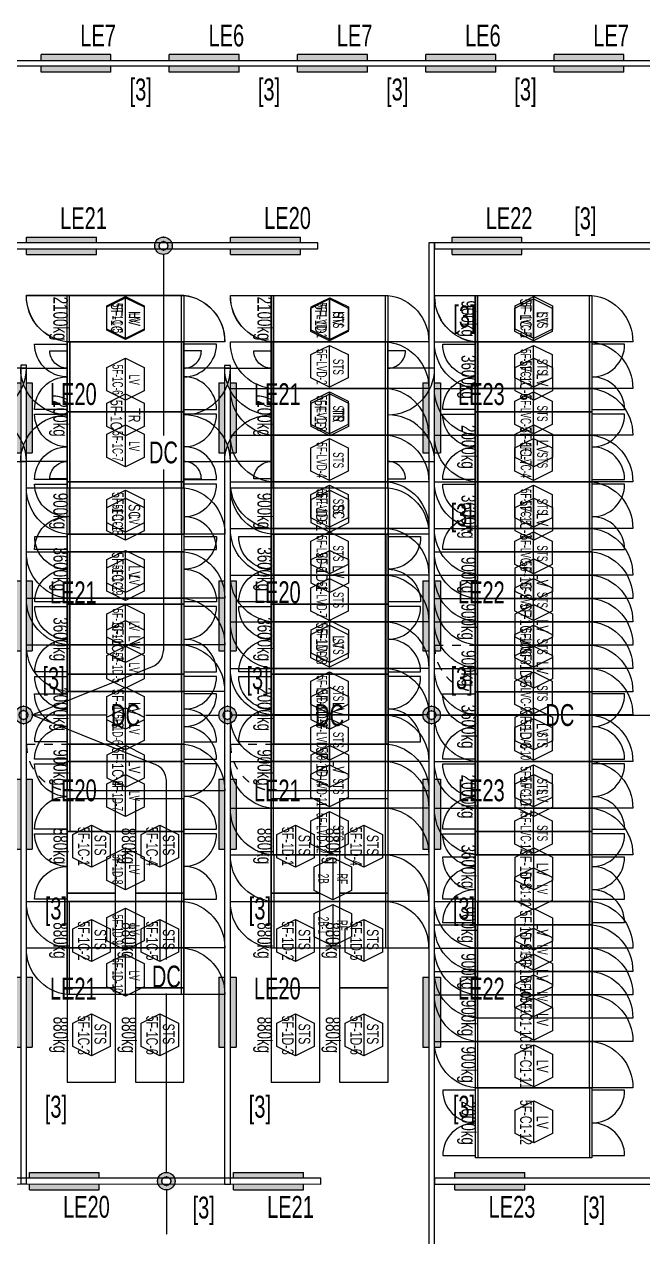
# Model space of a CAD drawing. Header units: millimetres. Extents: x 86947 to 500447, y -530175 to 1059536.
# Drawn here: x 150316 to 160926, y 483050 to 503855 of the extents above; entities that cross this region are included whole.
import ezdxf
from ezdxf.enums import TextEntityAlignment as Align

# ---------------------------------------------------------------- set-up
doc = ezdxf.new("R2010")
doc.units = ezdxf.units.MM
doc.header["$LTSCALE"] = 150
doc.linetypes.add('D1', pattern=[3, 1, -1, 1])
for name, color, linetype in [('------03 Lighting Fixture', 3, 'Continuous'), ('------04 Lighting Switch', 2, 'Continuous'), ('-----25 Emergency Lighting Embeded Wire in Ceiling or Wall', 1, 'Continuous'), ('-----28 Race Way', 1, 'Continuous'), ('-----33 Equipment', 5, 'Continuous'), ('-----36 Dimension', 1, 'Continuous')]:
    doc.layers.add(name, color=color, linetype=linetype)
doc.styles.add('ELEC', font='Dotum.ttf')

# ---------------------------------------------------------------- blocks, each defined once
blk = doc.blocks.new('D01')
at = {"linetype": 'Continuous'}
blk.add_circle((0, 0), 150, dxfattribs=at)
for p in [(-150, 0), (0, 150), (150, 0), (0, -150)]:
    blk.add_point(p)
blk = doc.blocks.new('E01')
h = blk.add_hatch(color=256)
edge = h.paths.add_edge_path(flags=17)
edge.add_arc((0, 0), 75, 0, 360)
edge = h.paths.add_edge_path()
edge.add_arc((0, 0), 150, 0, 360)
blk.add_blockref('D01', (0, 0))
at = {"xscale": 0.5, "yscale": 0.5, "zscale": 0.5}
blk.add_blockref('D01', (0, 0), dxfattribs=at)
blk = doc.blocks.new('E17')
h = blk.add_hatch(color=256)
h.paths.add_polyline_path([(600, 100), (-600, 100), (-600, 0), (600, 0)])
h.paths.add_polyline_path([(600, -100), (-600, -100), (-600, -200), (600, -200)])
for p, q in [((-600, 100), (600, 100)), ((-600, 100), (-600, 0)), ((600, 100), (600, 0)), ((600, 100), (600, 0)), ((-600, -100), (-600, -200)), ((-600, -200), (600, -200)), ((600, -100), (600, -200))]:
    blk.add_line(p, q)
blk = doc.blocks.new('1234')
at = {"layer": '-----33 Equipment'}
for p, q in [((403394, 676605), (403394, 677405)), ((405312, 676605), (405312, 677405)), ((406893, 676603), (406893, 677403)), ((408813, 676603), (408813, 677403)), ((410393, 676603), (410393, 677403)), ((412313, 676603), (412313, 677403)), ((403396, 676605), (403396, 675405)), ((405314, 676605), (405314, 675405)), ((406893, 675803), (406893, 676603)), ((408813, 675803), (408813, 676603)), ((410393, 675803), (410393, 676603)), ((412313, 675803), (412313, 676603)), ((406893, 675003), (406893, 675803)), ((408813, 675003), (408813, 675803)), ((410393, 675003), (410393, 675803)), ((412313, 675003), (412313, 675803)), ((403396, 675405), (403396, 674205)), ((405314, 675405), (405314, 674205)), ((406893, 674203), (406893, 675003)), ((408813, 674203), (408813, 675003)), ((410393, 674203), (410393, 675003)), ((412313, 674203), (412313, 675003)), ((403396, 674205), (403396, 673005)), ((405314, 674205), (405314, 673005)), ((406893, 673403), (406893, 674203)), ((408813, 673403), (408813, 674203)), ((410393, 673403), (410393, 674203)), ((412313, 673403), (412313, 674203)), ((406893, 672603), (406893, 673403)), ((408813, 672603), (408813, 673403)), ((410393, 672603), (410393, 673403)), ((412313, 672603), (412313, 673403)), ((403393, 672205), (403393, 673005)), ((405313, 672205), (405313, 673005)), ((406893, 671803), (406893, 672603)), ((408813, 671803), (408813, 672603)), ((410393, 671803), (410393, 672603)), ((412313, 671803), (412313, 672603)), ((403393, 671405), (403393, 672205)), ((405313, 671405), (405313, 672205)), ((406893, 671003), (406893, 671803)), ((408813, 671003), (408813, 671803)), ((410393, 671003), (410393, 671803)), ((412313, 671003), (412313, 671803)), ((403394, 670605), (403394, 671405)), ((405312, 670605), (405312, 671405)), ((406892, 670203), (406892, 671003)), ((408812, 670203), (408812, 671003)), ((410392, 670203), (410392, 671003)), ((412312, 670203), (412312, 671003)), ((403396, 670605), (403396, 669405)), ((405314, 670605), (405314, 669405)), ((406892, 669403), (406892, 670203)), ((408812, 669403), (408812, 670203)), ((410392, 669403), (410392, 670203)), ((412312, 669403), (412312, 670203)), ((403396, 669405), (403396, 668205)), ((405314, 669405), (405314, 668205)), ((406892, 668603), (406892, 669403)), ((408812, 668603), (408812, 669403)), ((410392, 668603), (410392, 669403)), ((412312, 668603), (412312, 669403)), ((406892, 667803), (406892, 668603)), ((408812, 667803), (408812, 668603)), ((410392, 667803), (410392, 668603)), ((412312, 667803), (412312, 668603)), ((405314, 668205), (405314, 667005)), ((406895, 667803), (406895, 667003)), ((408813, 667803), (408813, 667003)), ((410395, 667803), (410395, 666603)), ((412313, 667803), (412313, 666603)), ((403393, 666205), (403393, 667005)), ((405313, 666205), (405313, 667005)), ((406895, 667003), (406895, 666203)), ((408813, 667003), (408813, 666203)), ((410392, 665803), (410392, 666603)), ((412312, 665803), (412312, 666603)), ((403393, 665405), (403393, 666205)), ((405313, 665405), (405313, 666205)), ((410392, 665003), (410392, 665803)), ((412312, 665003), (412312, 665803))]:
    blk.add_line(p, q, dxfattribs=at)
at = {"layer": '-----33 Equipment', "elevation": 0}
for points in [[(403354, 676605, -0.385743), (402654, 677405), (403354, 677405)], [(405354, 677405, -0.385743), (406054, 676605), (405354, 676605)], [(406853, 676603, -0.385743), (406153, 677403), (406853, 677403)], [(408855, 677403, -0.385743), (409555, 676603), (408855, 676603)], [(410353, 676603, -0.385743), (409653, 677403), (410353, 677403)], [(412355, 677403, -0.385743), (413055, 676603), (412355, 676603)], [(403354, 675445), (402794, 675445, -0.414214), (403354, 676005, -0.414214), (402794, 676565), (403354, 676565)], [(405354, 675445), (405914, 675445, 0.414214), (405354, 676005, 0.414214), (405914, 676565), (405914, 676565), (405354, 676565)], [(406853, 675803, -0.385743), (406153, 676603), (406853, 676603)], [(408855, 676603, -0.385743), (409555, 675803), (408855, 675803)], [(410353, 675803, -0.385743), (409653, 676603), (410353, 676603)], [(412355, 676603, -0.385743), (413055, 675803), (412355, 675803)], [(401854, 674255), (402154, 674255, 0.414214), (401854, 674555), (402654, 674555, 0.414214), (401854, 675355, 0.414214), (402654, 676155), (401854, 676155, 0.414214), (402154, 676455), (401854, 676455)], [(406853, 675003, -0.385743), (406153, 675803), (406853, 675803)], [(410353, 675003, -0.385743), (409653, 675803), (410353, 675803)], [(412355, 675803, -0.385743), (413055, 675003), (412355, 675003)], [(403354, 674245), (402794, 674245, -0.414214), (403354, 674805, -0.414214), (402794, 675365), (403354, 675365)], [(405354, 674245), (405914, 674245, 0.414214), (405354, 674805, 0.414214), (405914, 675365), (405914, 675365), (405354, 675365)], [(406853, 674203, -0.385743), (406153, 675003), (406853, 675003)], [(408855, 675003, -0.385743), (409555, 674203), (408855, 674203)], [(410353, 674203, -0.385743), (409653, 675003), (410353, 675003)], [(412355, 675003, -0.385743), (413055, 674203), (412355, 674203)], [(403354, 673045), (402794, 673045, -0.414214), (403354, 673605, -0.414214), (402794, 674165), (403354, 674165)], [(403354, 673045), (402794, 673045, -0.414214), (403354, 673605, -0.414214), (402794, 674165), (403354, 674165)], [(405354, 673045), (405914, 673045, 0.414214), (405354, 673605, 0.414214), (405914, 674165), (405914, 674165), (405354, 674165)], [(406853, 673403, -0.385743), (406153, 674203), (406853, 674203)], [(408855, 674203, -0.385743), (409555, 673403), (408855, 673403)], [(410353, 673403, -0.385743), (409653, 674203), (410353, 674203)], [(412355, 674203, -0.385743), (413055, 673403), (412355, 673403)], [(406853, 672603, -0.385743), (406153, 673403), (406853, 673403)], [(408855, 673403, -0.385743), (409555, 672603), (408855, 672603)], [(410353, 672603, -0.385743), (409653, 673403), (410353, 673403)], [(412355, 673403, -0.385743), (413055, 672603), (412355, 672603)], [(403353, 672205, -0.385743), (402653, 673005), (403353, 673005)], [(405355, 673005, -0.385743), (406055, 672205), (405355, 672205)], [(406853, 671803, -0.385743), (406153, 672603), (406853, 672603)], [(408855, 672603, -0.385743), (409555, 671803), (408855, 671803)], [(410353, 671803, -0.385743), (409653, 672603), (410353, 672603)], [(412355, 672603, -0.385743), (413055, 671803), (412355, 671803)], [(403353, 671405, -0.385743), (402653, 672205), (403353, 672205)], [(405355, 672205, -0.385743), (406055, 671405), (405355, 671405)], [(406853, 671003, -0.385743), (406153, 671803), (406853, 671803)], [(408855, 671803, -0.385743), (409555, 671003), (408855, 671003)], [(410353, 671003, -0.385743), (409653, 671803), (410353, 671803)], [(412355, 671803, -0.385743), (413055, 671003), (412355, 671003)], [(403354, 670605, -0.385743), (402654, 671405), (403354, 671405)], [(405354, 671405, -0.385743), (406054, 670605), (405354, 670605)], [(406852, 670203, -0.385743), (406152, 671003), (406852, 671003)], [(408854, 671003, -0.385743), (409554, 670203), (408854, 670203)], [(410352, 670203, -0.385743), (409652, 671003), (410352, 671003)], [(412354, 671003, -0.385743), (413054, 670203), (412354, 670203)], [(403354, 669445), (402794, 669445, -0.414214), (403354, 670005, -0.414214), (402794, 670565), (403354, 670565)], [(405354, 669445), (405914, 669445, 0.414214), (405354, 670005, 0.414214), (405914, 670565), (405914, 670565), (405354, 670565)], [(406852, 669403, -0.385743), (406152, 670203), (406852, 670203)], [(408854, 670203, -0.385743), (409554, 669403), (408854, 669403)], [(410352, 669403, -0.385743), (409652, 670203), (410352, 670203)], [(412354, 670203, -0.385743), (413054, 669403), (412354, 669403)], [(403354, 668245), (402794, 668245, -0.414214), (403354, 668805, -0.414214), (402794, 669365), (403354, 669365)], [(405354, 668245), (405914, 668245, 0.414214), (405354, 668805, 0.414214), (405914, 669365), (405914, 669365), (405354, 669365)], [(406852, 668603, -0.385743), (406152, 669403), (406852, 669403)], [(408854, 669403, -0.385743), (409554, 668603), (408854, 668603)], [(410352, 668603, -0.385743), (409652, 669403), (410352, 669403)], [(412354, 669403, -0.385743), (413054, 668603), (412354, 668603)], [(406852, 667803, -0.385743), (406152, 668603), (406852, 668603)], [(408854, 668603, -0.385743), (409554, 667803), (408854, 667803)], [(410352, 667803, -0.385743), (409652, 668603), (410352, 668603)], [(412354, 668603, -0.385743), (413054, 667803), (412313, 667803)], [(403354, 667045), (402794, 667045, -0.414214), (403354, 667605, -0.414214), (402794, 668165), (403354, 668165)], [(403354, 667045), (402794, 667045, -0.414214), (403354, 667605, -0.414214), (402794, 668165), (403354, 668165)], [(403354, 667045), (402794, 667045, -0.414214), (403354, 667605, -0.414214), (402794, 668165), (403354, 668165)], [(403354, 667045), (402794, 667045, -0.414214), (403354, 667605, -0.414214), (402794, 668165), (403354, 668165)], [(405354, 667045), (405914, 667045, 0.414214), (405354, 667605, 0.414214), (405914, 668165), (405914, 668165), (405354, 668165)], [(406853, 667003, -0.385743), (406153, 667803), (406853, 667803)], [(408853, 667803, -0.385743), (409553, 667003), (408853, 667003)], [(410353, 667763), (409793, 667763, 0.414214), (410353, 667203, 0.414214), (409793, 666643), (410353, 666643)], [(412353, 666643), (412913, 666643, 0.414214), (412353, 667203, 0.414214), (412913, 667763), (412913, 667763), (412353, 667763)], [(403353, 666205, -0.385743), (402653, 667005), (403353, 667005)], [(405355, 667005, -0.385743), (406055, 666205), (405355, 666205)], [(406853, 666203, -0.385743), (406153, 667003), (406853, 667003)], [(408853, 667003, -0.385743), (409553, 666203), (408853, 666203)], [(410352, 665803, -0.385743), (409652, 666603), (410352, 666603)], [(412354, 666603, -0.385743), (413054, 665803), (412354, 665803)], [(403353, 665405, -0.385743), (402653, 666205), (403353, 666205)], [(405355, 666205, -0.385743), (406055, 665405), (405355, 665405)], [(410352, 665003, -0.385743), (409652, 665803), (410352, 665803)], [(412354, 665803, -0.385743), (413054, 665003), (412354, 665003)]]:
    blk.add_lwpolyline(points, format="xyb", dxfattribs=at)
for points in [[(403354, 676605), (403354, 677405), (405354, 677405), (405354, 676605)], [(406853, 676603), (406853, 677403), (408855, 677403), (408855, 676603)], [(410353, 676603), (410353, 677403), (412355, 677403), (412355, 676603)], [(405354, 676605), (405354, 675405), (403354, 675405), (403354, 676605)], [(406853, 675803), (406853, 676603), (408855, 676603), (408855, 675803)], [(410353, 675803), (410353, 676603), (412355, 676603), (412355, 675803)], [(406853, 675003), (406853, 675803), (408855, 675803), (408855, 675003)], [(410353, 675003), (410353, 675803), (412355, 675803), (412355, 675003)], [(405354, 675405), (405354, 674205), (403354, 674205), (403354, 675405)], [(406853, 674203), (406853, 675003), (408855, 675003), (408855, 674203)], [(410353, 674203), (410353, 675003), (412355, 675003), (412355, 674203)], [(405354, 674205), (405354, 673005), (403354, 673005), (403354, 674205)], [(406853, 673403), (406853, 674203), (408855, 674203), (408855, 673403)], [(410353, 673403), (410353, 674203), (412355, 674203), (412355, 673403)], [(406853, 672603), (406853, 673403), (408855, 673403), (408855, 672603)], [(410353, 672603), (410353, 673403), (412355, 673403), (412355, 672603)], [(403353, 672205), (403353, 673005), (405355, 673005), (405355, 672205)], [(406853, 671803), (406853, 672603), (408855, 672603), (408855, 671803)], [(410353, 671803), (410353, 672603), (412355, 672603), (412355, 671803)], [(403353, 671405), (403353, 672205), (405355, 672205), (405355, 671405)], [(406853, 671003), (406853, 671803), (408855, 671803), (408855, 671003)], [(410353, 671003), (410353, 671803), (412355, 671803), (412355, 671003)], [(403354, 670605), (403354, 671405), (405354, 671405), (405354, 670605)], [(406852, 670203), (406852, 671003), (408854, 671003), (408854, 670203)], [(410352, 670203), (410352, 671003), (412354, 671003), (412354, 670203)], [(405354, 670605), (405354, 669405), (403354, 669405), (403354, 670605)], [(406852, 669403), (406852, 670203), (408854, 670203), (408854, 669403)], [(410352, 669403), (410352, 670203), (412354, 670203), (412354, 669403)], [(405354, 669405), (405354, 668205), (403354, 668205), (403354, 669405)], [(406852, 668603), (406852, 669403), (408854, 669403), (408854, 668603)], [(410352, 668603), (410352, 669403), (412354, 669403), (412354, 668603)], [(406852, 667803), (406852, 668603), (408854, 668603), (408854, 667803)], [(410352, 667803), (410352, 668603), (412354, 668603), (412354, 667803)], [(405354, 668205), (405354, 667005), (403354, 667005), (403354, 668205)], [(408853, 667803), (408853, 667003), (406853, 667003), (406853, 667803)], [(412353, 667803), (412353, 666603), (410353, 666603), (410353, 667803)], [(403353, 666205), (403353, 667005), (405355, 667005), (405355, 666205)], [(408853, 667003), (408853, 666203), (406853, 666203), (406853, 667003)], [(410352, 665803), (410352, 666603), (412354, 666603), (412354, 665803)], [(403353, 665405), (403353, 666205), (405355, 666205), (405355, 665405)], [(410352, 665003), (410352, 665803), (412354, 665803), (412354, 665003)]]:
    blk.add_lwpolyline(points, close=True, dxfattribs=at)
for points in [[(404354, 676663), (404354, 677383), (404674, 677224), (404674, 676823), (404354, 676663), (404034, 676823), (404034, 677224), (404354, 677383)], [(407854, 676625), (407854, 677345), (408174, 677186), (408174, 676785), (407854, 676625), (407534, 676785), (407534, 677186), (407854, 677345)], [(411353, 676625), (411353, 677345), (411673, 677186), (411673, 676785), (411353, 676625), (411033, 676785), (411033, 677186), (411353, 677345)], [(407854, 675825), (407854, 676545), (408174, 676386), (408174, 675985), (407854, 675825), (407534, 675985), (407534, 676386), (407854, 676545)], [(411353, 675825), (411353, 676545), (411673, 676386), (411673, 675985), (411353, 675825), (411033, 675985), (411033, 676386), (411353, 676545)], [(404354, 675604), (404354, 676324), (404674, 676164), (404674, 675764), (404354, 675604), (404034, 675764), (404034, 676164), (404354, 676324)], [(407854, 675025), (407854, 675745), (408174, 675586), (408174, 675185), (407854, 675025), (407534, 675185), (407534, 675586), (407854, 675745)], [(411353, 675025), (411353, 675745), (411673, 675586), (411673, 675185), (411353, 675025), (411033, 675185), (411033, 675586), (411353, 675745)], [(404354, 674463), (404354, 675183), (404674, 675024), (404674, 674623), (404354, 674463), (404034, 674623), (404034, 675024), (404354, 675183)], [(407854, 674225), (407854, 674945), (408174, 674786), (408174, 674385), (407854, 674225), (407534, 674385), (407534, 674786), (407854, 674945)], [(409555, 675003), (408855, 675003)], [(411353, 674225), (411353, 674945), (411673, 674786), (411673, 674385), (411353, 674225), (411033, 674385), (411033, 674786), (411353, 674945)], [(407854, 673425), (407854, 674145), (408174, 673986), (408174, 673585), (407854, 673425), (407534, 673585), (407534, 673986), (407854, 674145)], [(411353, 673425), (411353, 674145), (411673, 673986), (411673, 673585), (411353, 673425), (411033, 673585), (411033, 673986), (411353, 674145)], [(404354, 673204), (404354, 673924), (404674, 673764), (404674, 673364), (404354, 673204), (404034, 673364), (404034, 673764), (404354, 673924)], [(407854, 672625), (407854, 673345), (408174, 673186), (408174, 672785), (407854, 672625), (407534, 672785), (407534, 673186), (407854, 673345)], [(411353, 672625), (411353, 673345), (411673, 673186), (411673, 672785), (411353, 672625), (411033, 672785), (411033, 673186), (411353, 673345)], [(404354, 672166), (404354, 672886), (404674, 672727), (404674, 672326), (404354, 672166), (404034, 672326), (404034, 672727), (404354, 672886)], [(407854, 671825), (407854, 672545), (408174, 672386), (408174, 671985), (407854, 671825), (407534, 671985), (407534, 672386), (407854, 672545)], [(411353, 671825), (411353, 672545), (411673, 672386), (411673, 671985), (411353, 671825), (411033, 671985), (411033, 672386), (411353, 672545)], [(404354, 671380), (404354, 672100), (404674, 671941), (404674, 671540), (404354, 671380), (404034, 671540), (404034, 671941), (404354, 672100)], [(407854, 671025), (407854, 671745), (408174, 671586), (408174, 671185), (407854, 671025), (407534, 671185), (407534, 671586), (407854, 671745)], [(411353, 671025), (411353, 671745), (411673, 671586), (411673, 671185), (411353, 671025), (411033, 671185), (411033, 671586), (411353, 671745)], [(404354, 670663), (404354, 671383), (404674, 671224), (404674, 670823), (404354, 670663), (404034, 670823), (404034, 671224), (404354, 671383)], [(407854, 670225), (407854, 670945), (408174, 670786), (408174, 670385), (407854, 670225), (407534, 670385), (407534, 670786), (407854, 670945)], [(411353, 670225), (411353, 670945), (411673, 670786), (411673, 670385), (411353, 670225), (411033, 670385), (411033, 670786), (411353, 670945)], [(404354, 669604), (404354, 670324), (404674, 670164), (404674, 669764), (404354, 669604), (404034, 669764), (404034, 670164), (404354, 670324)], [(407854, 669425), (407854, 670145), (408174, 669986), (408174, 669585), (407854, 669425), (407534, 669585), (407534, 669986), (407854, 670145)], [(411353, 669425), (411353, 670145), (411673, 669986), (411673, 669585), (411353, 669425), (411033, 669585), (411033, 669986), (411353, 670145)], [(407854, 668625), (407854, 669345), (408174, 669186), (408174, 668785), (407854, 668625), (407534, 668785), (407534, 669186), (407854, 669345)], [(411353, 668625), (411353, 669345), (411673, 669186), (411673, 668785), (411353, 668625), (411033, 668785), (411033, 669186), (411353, 669345)], [(404354, 668463), (404354, 669183), (404674, 669024), (404674, 668623), (404354, 668463), (404034, 668623), (404034, 669024), (404354, 669183)], [(407854, 667825), (407854, 668545), (408174, 668386), (408174, 667985), (407854, 667825), (407534, 667985), (407534, 668386), (407854, 668545)], [(411353, 667825), (411353, 668545), (411673, 668386), (411673, 667985), (411353, 667825), (411033, 667985), (411033, 668386), (411353, 668545)], [(404354, 667204), (404354, 667924), (404674, 667764), (404674, 667364), (404354, 667204), (404034, 667364), (404034, 667764), (404354, 667924)], [(407912, 667754), (407912, 667034), (407592, 667194), (407592, 667595), (407912, 667754), (408232, 667595), (408232, 667194), (407912, 667034)], [(411354, 666862), (411354, 667582), (411674, 667422), (411674, 667021), (411354, 666862), (411034, 667021), (411034, 667422), (411354, 667582)], [(404354, 666166), (404354, 666886), (404674, 666727), (404674, 666326), (404354, 666166), (404034, 666326), (404034, 666727), (404354, 666886)], [(407912, 666954), (407912, 666234), (407592, 666394), (407592, 666795), (407912, 666954), (408232, 666795), (408232, 666394), (407912, 666234)], [(411353, 665825), (411353, 666545), (411673, 666386), (411673, 665985), (411353, 665825), (411033, 665985), (411033, 666386), (411353, 666545)], [(404354, 665380), (404354, 666100), (404674, 665941), (404674, 665540), (404354, 665380), (404034, 665540), (404034, 665941), (404354, 666100)], [(411353, 665025), (411353, 665745), (411673, 665586), (411673, 665185), (411353, 665025), (411033, 665185), (411033, 665586), (411353, 665745)]]:
    blk.add_lwpolyline(points, dxfattribs=at)
at = {"layer": '-----33 Equipment'}
blk.add_arc((408763, 675017), 791, 358.9984, 83.3735, dxfattribs=at)
at = {"layer": '-----33 Equipment', "style": 'ELEC', "width": 0.6}
for s, p in [('5F-1C-5', (404220, 677014, 0)), ('5F-LVD-1', (407720, 676976, 0)), ('5F-LVC-1', (411220, 676976, 0)), ('LV', (404505, 677014, 0)), ('STS', (408005, 676976, 0)), ('STS', (411505, 676976, 0)), ('5F-LVD-2', (407720, 676176, 0)), ('5F-LVC-2', (411220, 676176, 0)), ('5F-1C-6', (404220, 675955, 0)), ('STS', (408005, 676176, 0)), ('STS', (411505, 676176, 0)), ('LV', (404505, 675955, 0)), ('5F-LVD-3', (407720, 675376, 0)), ('5F-LVC-3', (411220, 675376, 0)), ('STS', (408005, 675376, 0)), ('STS', (411505, 675376, 0)), ('5F-1C-7', (404220, 674814, 0)), ('LV', (404505, 674814, 0)), ('5F-LVD-4', (407720, 674576, 0)), ('STS', (408005, 674576, 0)), ('5F-LVC-4', (411223, 674576, 0)), ('STS', (411505, 674576, 0)), ('5F-LVD-5', (407720, 673776, 0)), ('5F-LVC-5', (411223, 673776, 0)), ('STS', (408005, 673776, 0)), ('STS', (411505, 673776, 0)), ('5F-1C-8', (404220, 673555, 0)), ('LV', (404505, 673555, 0)), ('5F-LVD-6', (407720, 672976, 0)), ('5F-LVC-6', (411220, 672976, 0)), ('STS', (408005, 672976, 0)), ('STS', (411505, 672976, 0)), ('5F-1C-9', (404220, 672517, 0)), ('LV', (404505, 672517, 0)), ('5F-LVD-7', (407720, 672176, 0)), ('5F-LVC-7', (411223, 672176, 0)), ('STS', (408005, 672176, 0)), ('STS', (411505, 672176, 0)), ('5F-1C-10', (404220, 671731, 0)), ('LV', (404505, 671731, 0)), ('5F-LVD-8', (407720, 671376, 0)), ('5F-LVC-8', (411220, 671376, 0)), ('STS', (408005, 671376, 0)), ('STS', (411505, 671376, 0)), ('5F-1D-5', (404220, 671014, 0)), ('LV', (404505, 671014, 0)), ('5F-LVD-9', (407720, 670576, 0)), ('5F-LVC-9', (411220, 670576, 0)), ('STS', (408005, 670576, 0)), ('STS', (411505, 670576, 0)), ('5F-1D-6', (404220, 669955, 0)), ('5F-LVD-10', (407720, 669776, 0)), ('5F-LVC-10', (411220, 669776, 0)), ('LV', (404505, 669955, 0)), ('STS', (408005, 669776, 0)), ('STS', (411505, 669776, 0)), ('5F-LVD-11', (407720, 668976, 0)), ('5F-LVC-11', (411220, 668976, 0)), ('STS', (408005, 668976, 0)), ('STS', (411505, 668976, 0)), ('5F-1D-7', (404220, 668814, 0)), ('LV', (404505, 668814, 0)), ('5F-LVD-12', (407720, 668176, 0)), ('5F-LVC-12', (411220, 668176, 0)), ('STS', (408005, 668176, 0)), ('STS', (411505, 668176, 0)), ('5F-1D-8', (404220, 667555, 0)), ('LV', (404505, 667555, 0)), ('2B', (407752, 667394, 0)), ('RF', (408072, 667394, 0)), ('5F-C1-12', (411221, 667212, 0)), ('LV', (411506, 667212, 0)), ('5F-1D-9', (404220, 666517, 0)), ('LV', (404505, 666517, 0)), ('2B-1', (407752, 666594, 0)), ('RF', (408072, 666594, 0)), ('5F-C1-10', (411220, 666176, 0)), ('LV', (411505, 666176, 0)), ('5F-1D-10', (404220, 665731, 0)), ('LV', (404505, 665731, 0)), ('5F-C1-11', (411220, 665376, 0)), ('LV', (411505, 665376, 0))]:
    blk.add_text(s, height=180, rotation=270, dxfattribs=at).set_placement(p, align=Align.MIDDLE_CENTER)
blk = doc.blocks.new('STS-R')
blk.add_lwpolyline([(886994, -128588), (888614, -128588), (888614, -129418), (886994, -129418), (886994, -128588)])
blk = doc.blocks.new('전기실 장비배치')
at = {"layer": '-----33 Equipment'}
for p, q in [((151095, 498403, 0), (151095, 499203, 0)), ((153013, 498403, 0), (153013, 499203, 0)), ((154595, 498403, 0), (154595, 499203, 0)), ((156513, 498403, 0), (156513, 499203, 0)), ((158095, 498403, 0), (158095, 499203, 0)), ((160013, 498403, 0), (160013, 499203, 0)), ((151099, 495903, 0), (151099, 498403, 0)), ((153013, 495903, 0), (153013, 498403, 0)), ((154599, 495903, 0), (154599, 498403, 0)), ((156513, 495903, 0), (156513, 498403, 0)), ((158097, 498403, 0), (158097, 497203, 0)), ((160015, 498403, 0), (160015, 497203, 0)), ((158097, 497203, 0), (158097, 496003, 0)), ((160015, 497203, 0), (160015, 496003, 0)), ((158097, 496003, 0), (158097, 494803, 0)), ((160015, 496003, 0), (160015, 494803, 0)), ((151095, 495103, 0), (151095, 495903, 0)), ((153015, 495103, 0), (153015, 495903, 0)), ((154595, 495103, 0), (154595, 495903, 0)), ((156515, 495103, 0), (156515, 495903, 0)), ((151098, 495103, 0), (151098, 493903, 0)), ((153016, 495103, 0), (153016, 493903, 0)), ((154598, 495103, 0), (154598, 493903, 0)), ((156516, 495103, 0), (156516, 493903, 0)), ((158094, 494003, 0), (158094, 494803, 0)), ((160014, 494003, 0), (160014, 494803, 0)), ((151098, 493903, 0), (151098, 492703, 0)), ((153016, 493903, 0), (153016, 492703, 0)), ((154598, 493903, 0), (154598, 492703, 0)), ((156516, 493903, 0), (156516, 492703, 0)), ((158094, 493203, 0), (158094, 494003, 0)), ((160014, 493203, 0), (160014, 494003, 0)), ((158095, 492403, 0), (158095, 493203, 0)), ((160013, 492403, 0), (160013, 493203, 0)), ((151098, 492703, 0), (151098, 491503, 0)), ((153016, 492703, 0), (153016, 491503, 0)), ((154598, 492703, 0), (154598, 491503, 0)), ((156516, 492703, 0), (156516, 491503, 0)), ((158097, 492403, 0), (158097, 491203, 0)), ((160015, 492403, 0), (160015, 491203, 0)), ((151096, 490703, 0), (151096, 491503, 0)), ((153014, 490703, 0), (153014, 491503, 0)), ((154596, 490703, 0), (154596, 491503, 0)), ((156514, 490703, 0), (156514, 491503, 0)), ((158097, 491203, 0), (158097, 490003, 0)), ((160015, 491203, 0), (160015, 490003, 0)), ((158097, 490003, 0), (158097, 488803, 0)), ((160015, 490003, 0), (160015, 488803, 0)), ((158094, 488003, 0), (158094, 488803, 0)), ((160014, 488003, 0), (160014, 488803, 0)), ((158094, 487203, 0), (158094, 488003, 0)), ((160014, 487203, 0), (160014, 488003, 0)), ((158094, 486403, 0), (158094, 487203, 0)), ((160014, 486403, 0), (160014, 487203, 0)), ((158094, 485603, 0), (158094, 486403, 0)), ((160014, 485603, 0), (160014, 486403, 0)), ((158097, 485603, 0), (158097, 484403, 0)), ((160015, 485603, 0), (160015, 484403, 0))]:
    blk.add_line(p, q, dxfattribs=at)
at = {"layer": '-----33 Equipment', "elevation": 0}
for points in [[(151055, 498403, -0.385743), (150355, 499203), (151055, 499203)], [(153055, 499203, -0.385743), (153755, 498403), (153055, 498403)], [(154555, 498403, -0.385743), (153855, 499203), (154555, 499203)], [(156555, 499203, -0.385743), (157255, 498403), (156555, 498403)], [(160055, 499203, -0.385743), (160755, 498403), (160055, 498403)], [(158055, 497243), (157495, 497243, -0.414214), (158055, 497803, -0.414214), (157495, 498363), (158055, 498363)], [(160055, 497243), (160615, 497243, 0.414214), (160055, 497803, 0.414214), (160615, 498363), (160615, 498363), (160055, 498363)], [(151055, 496053), (150755, 496053, -0.414214), (151055, 496353), (150255, 496353, -0.414214), (151055, 497153, -0.414214), (150255, 497953), (151055, 497953, -0.414214), (150755, 498253), (151055, 498253)], [(153055, 496053), (153355, 496053, 0.414214), (153055, 496353), (153855, 496353, 0.414214), (153055, 497153, 0.414214), (153855, 497953), (153055, 497953, 0.414214), (153355, 498253), (153055, 498253)], [(154555, 496053), (154255, 496053, -0.414214), (154555, 496353), (153755, 496353, -0.414214), (154555, 497153, -0.414214), (153755, 497953), (154555, 497953, -0.414214), (154255, 498253), (154555, 498253)], [(156555, 496053), (156855, 496053, 0.414214), (156555, 496353), (157355, 496353, 0.414214), (156555, 497153, 0.414214), (157355, 497953), (156555, 497953, 0.414214), (156855, 498253), (156555, 498253)], [(158055, 496043), (157495, 496043, -0.414214), (158055, 496603, -0.414214), (157495, 497163), (158055, 497163)], [(160055, 496043), (160615, 496043, 0.414214), (160055, 496603, 0.414214), (160615, 497163), (160615, 497163), (160055, 497163)], [(151055, 495103, -0.385743), (150355, 495903), (151055, 495903)], [(153057, 495903, -0.385743), (153757, 495103), (153057, 495103)], [(154555, 495103, -0.385743), (153855, 495903), (154555, 495903)], [(156557, 495903, -0.385743), (157257, 495103), (156557, 495103)], [(158055, 494843), (157495, 494843, -0.414214), (158055, 495403, -0.414214), (157495, 495963), (158055, 495963)], [(160055, 494843), (160615, 494843, 0.414214), (160055, 495403, 0.414214), (160615, 495963), (160615, 495963), (160055, 495963)], [(151056, 493943), (150496, 493943, -0.414214), (151056, 494503, -0.414214), (150496, 495063), (151056, 495063)], [(153056, 495063), (153616, 495063), (153616, 495063, -0.414214), (153056, 494503, -0.414214), (153616, 493943), (153056, 493943)], [(154556, 493943), (153996, 493943, -0.414214), (154556, 494503, -0.414214), (153996, 495063), (154556, 495063)], [(156556, 495063), (157116, 495063), (157116, 495063, -0.414214), (156556, 494503, -0.414214), (157116, 493943), (156556, 493943)], [(158054, 494003, -0.385743), (157354, 494803), (158054, 494803)], [(160056, 494803, -0.385743), (160756, 494003), (160056, 494003)], [(158054, 493203, -0.385743), (157354, 494003), (158054, 494003)], [(160056, 494003, -0.385743), (160756, 493203), (160056, 493203)], [(151056, 492743), (150496, 492743, -0.414214), (151056, 493303, -0.414214), (150496, 493863), (151056, 493863)], [(153056, 492743), (153616, 492743, 0.414214), (153056, 493303, 0.414214), (153616, 493863), (153616, 493863), (153056, 493863)], [(154556, 492743), (153996, 492743, -0.414214), (154556, 493303, -0.414214), (153996, 493863), (154556, 493863)], [(156556, 492743), (157116, 492743, 0.414214), (156556, 493303, 0.414214), (157116, 493863), (157116, 493863), (156556, 493863)], [(160055, 493203, -0.385743), (160755, 492403), (160055, 492403)], [(151056, 491543), (150496, 491543, -0.414214), (151056, 492103, -0.414214), (150496, 492663), (151056, 492663)], [(153056, 491543), (153616, 491543, 0.414214), (153056, 492103, 0.414214), (153616, 492663), (153616, 492663), (153056, 492663)], [(154556, 491543), (153996, 491543, -0.414214), (154556, 492103, -0.414214), (153996, 492663), (154556, 492663)], [(156556, 491543), (157116, 491543, 0.414214), (156556, 492103, 0.414214), (157116, 492663), (157116, 492663), (156556, 492663)], [(158055, 491243), (157495, 491243, -0.414214), (158055, 491803, -0.414214), (157495, 492363), (158055, 492363)], [(160055, 491243), (160615, 491243, 0.414214), (160055, 491803, 0.414214), (160615, 492363), (160615, 492363), (160055, 492363)], [(153056, 491503, -0.385743), (153756, 490703), (153056, 490703)], [(156556, 491503, -0.385743), (157256, 490703), (156556, 490703)], [(158055, 490043), (157495, 490043, -0.414214), (158055, 490603, -0.414214), (157495, 491163), (158055, 491163)], [(160055, 490043), (160615, 490043, 0.414214), (160055, 490603, 0.414214), (160615, 491163), (160615, 491163), (160055, 491163)], [(158055, 488843), (157495, 488843, -0.414214), (158055, 489403, -0.414214), (157495, 489963), (158055, 489963)], [(160055, 488843), (160615, 488843, 0.414214), (160055, 489403, 0.414214), (160615, 489963), (160615, 489963), (160055, 489963)], [(158054, 488003, -0.385743), (157354, 488803), (158054, 488803)], [(160056, 488803, -0.385743), (160756, 488003), (160056, 488003)], [(158054, 487203, -0.385743), (157354, 488003), (158054, 488003)], [(160056, 488003, -0.385743), (160756, 487203), (160056, 487203)], [(158054, 486403, -0.385743), (157354, 487203), (158054, 487203)], [(160056, 487203, -0.385743), (160756, 486403), (160056, 486403)], [(158054, 485603, -0.385743), (157354, 486403), (158054, 486403)], [(160056, 486403, -0.385743), (160756, 485603), (160056, 485603)], [(158055, 485563), (157495, 485563, 0.414214), (158055, 485003, 0.414214), (157495, 484443), (158055, 484443)], [(160055, 484443), (160615, 484443, 0.414214), (160055, 485003, 0.414214), (160615, 485563), (160615, 485563), (160055, 485563)]]:
    blk.add_lwpolyline(points, format="xyb", dxfattribs=at)
for points in [[(151055, 498403), (151055, 499203), (153055, 499203), (153055, 498403)], [(154555, 498403), (154555, 499203), (156555, 499203), (156555, 498403)], [(158055, 498403), (158055, 499203), (160055, 499203), (160055, 498403)], [(153055, 495903), (153055, 498403), (151055, 498403), (151055, 495903)], [(156555, 495903), (156555, 498403), (154555, 498403), (154555, 495903)], [(160055, 498403), (160055, 497203), (158055, 497203), (158055, 498403)], [(160055, 497203), (160055, 496003), (158055, 496003), (158055, 497203)], [(160055, 496003), (160055, 494803), (158055, 494803), (158055, 496003)], [(151055, 495103), (151055, 495903), (153057, 495903), (153057, 495103)], [(154555, 495103), (154555, 495903), (156557, 495903), (156557, 495103)], [(153056, 495103), (153056, 493903), (151056, 493903), (151056, 495103)], [(156556, 495103), (156556, 493903), (154556, 493903), (154556, 495103)], [(158054, 494003), (158054, 494803), (160056, 494803), (160056, 494003)], [(153056, 493903), (153056, 492703), (151056, 492703), (151056, 493903)], [(156556, 493903), (156556, 492703), (154556, 492703), (154556, 493903)], [(158054, 493203), (158054, 494003), (160056, 494003), (160056, 493203)], [(158055, 492403), (158055, 493203), (160055, 493203), (160055, 492403)], [(153056, 492703), (153056, 491503), (151056, 491503), (151056, 492703)], [(156556, 492703), (156556, 491503), (154556, 491503), (154556, 492703)], [(160055, 492403), (160055, 491203), (158055, 491203), (158055, 492403)], [(151056, 490703), (151056, 491503), (153056, 491503), (153056, 490703)], [(154556, 490703), (154556, 491503), (156556, 491503), (156556, 490703)], [(160055, 491203), (160055, 490003), (158055, 490003), (158055, 491203)], [(160055, 490003), (160055, 488803), (158055, 488803), (158055, 490003)], [(158054, 488003), (158054, 488803), (160056, 488803), (160056, 488003)], [(158054, 487203), (158054, 488003), (160056, 488003), (160056, 487203)], [(158054, 486403), (158054, 487203), (160056, 487203), (160056, 486403)], [(158054, 485603), (158054, 486403), (160056, 486403), (160056, 485603)], [(160055, 485603), (160055, 484403), (158055, 484403), (158055, 485603)]]:
    blk.add_lwpolyline(points, close=True, dxfattribs=at)
for points in [[(152055, 498443), (152055, 499163), (152375, 499004), (152375, 498603), (152055, 498443), (151735, 498603), (151735, 499004), (152055, 499163)], [(155557, 498443), (155557, 499163), (155877, 499004), (155877, 498603), (155557, 498443), (155237, 498603), (155237, 499004), (155557, 499163)], [(159055, 498462), (159055, 499182), (159375, 499022), (159375, 498621), (159055, 498462), (158735, 498621), (158735, 499022), (159055, 499182)], [(159055, 497403), (159055, 498123), (159375, 497963), (159375, 497562), (159055, 497403), (158735, 497562), (158735, 497963), (159055, 498123)], [(152055, 496793), (152055, 497513), (152375, 497354), (152375, 496953), (152055, 496793), (151735, 496953), (151735, 497354), (152055, 497513)], [(155557, 496793), (155557, 497513), (155877, 497354), (155877, 496953), (155557, 496793), (155237, 496953), (155237, 497354), (155557, 497513)], [(159055, 496262), (159055, 496982), (159375, 496822), (159375, 496421), (159055, 496262), (158735, 496421), (158735, 496822), (159055, 496982)], [(152055, 495142), (152055, 495862), (152375, 495703), (152375, 495302), (152055, 495142), (151735, 495302), (151735, 495703), (152055, 495862)], [(155557, 495142), (155557, 495862), (155877, 495703), (155877, 495302), (155557, 495142), (155237, 495302), (155237, 495703), (155557, 495862)], [(159055, 495003), (159055, 495723), (159375, 495563), (159375, 495162), (159055, 495003), (158735, 495162), (158735, 495563), (159055, 495723)], [(152054, 494107), (152054, 494827), (152374, 494668), (152374, 494267), (152054, 494107), (151734, 494267), (151734, 494668), (152054, 494827)], [(155556, 494107), (155556, 494827), (155876, 494668), (155876, 494267), (155556, 494107), (155236, 494267), (155236, 494668), (155556, 494827)], [(159055, 493965), (159055, 494685), (159375, 494525), (159375, 494124), (159055, 493965), (158735, 494124), (158735, 494525), (159055, 494685)], [(159055, 493179), (159055, 493899), (159375, 493739), (159375, 493338), (159055, 493179), (158735, 493338), (158735, 493739), (159055, 493899)], [(152054, 492903), (152054, 493623), (152374, 493463), (152374, 493062), (152054, 492903), (151734, 493062), (151734, 493463), (152054, 493623)], [(155556, 492903), (155556, 493623), (155876, 493463), (155876, 493062), (155556, 492903), (155236, 493062), (155236, 493463), (155556, 493623)], [(159055, 492462), (159055, 493182), (159375, 493022), (159375, 492621), (159055, 492462), (158735, 492621), (158735, 493022), (159055, 493182)], [(152054, 491762), (152054, 492482), (152374, 492322), (152374, 491921), (152054, 491762), (151734, 491921), (151734, 492322), (152054, 492482)], [(155556, 491762), (155556, 492482), (155876, 492322), (155876, 491921), (155556, 491762), (155236, 491921), (155236, 492322), (155556, 492482)], [(159055, 491403), (159055, 492123), (159375, 491963), (159375, 491562), (159055, 491403), (158735, 491562), (158735, 491963), (159055, 492123)], [(152056, 490762), (152056, 491482), (152376, 491322), (152376, 490921), (152056, 490762), (151736, 490921), (151736, 491322), (152056, 491482)], [(155558, 490762), (155558, 491482), (155878, 491322), (155878, 490921), (155558, 490762), (155238, 490921), (155238, 491322), (155558, 491482)], [(159055, 490262), (159055, 490982), (159375, 490822), (159375, 490421), (159055, 490262), (158735, 490421), (158735, 490822), (159055, 490982)], [(151471, 490113), (151471, 489393), (151151, 489553), (151151, 489954), (151471, 490113), (151791, 489954), (151791, 489553), (151471, 489393)], [(152643, 490113), (152643, 489393), (152323, 489553), (152323, 489954), (152643, 490113), (152963, 489954), (152963, 489553), (152643, 489393)], [(154971, 490113), (154971, 489393), (154651, 489553), (154651, 489954), (154971, 490113), (155291, 489954), (155291, 489553), (154971, 489393)], [(156143, 490113), (156143, 489393), (155823, 489553), (155823, 489954), (156143, 490113), (156463, 489954), (156463, 489553), (156143, 489393)], [(159055, 489003), (159055, 489723), (159375, 489563), (159375, 489162), (159055, 489003), (158735, 489162), (158735, 489563), (159055, 489723)], [(151471, 488493), (151471, 487773), (151151, 487933), (151151, 488334), (151471, 488493), (151791, 488334), (151791, 487933), (151471, 487773)], [(152643, 488493), (152643, 487773), (152323, 487933), (152323, 488334), (152643, 488493), (152963, 488334), (152963, 487933), (152643, 487773)], [(154971, 488493), (154971, 487773), (154651, 487933), (154651, 488334), (154971, 488493), (155291, 488334), (155291, 487933), (154971, 487773)], [(156143, 488493), (156143, 487773), (155823, 487933), (155823, 488334), (156143, 488493), (156463, 488334), (156463, 487933), (156143, 487773)], [(159055, 487965), (159055, 488685), (159375, 488525), (159375, 488124), (159055, 487965), (158735, 488124), (158735, 488525), (159055, 488685)], [(159055, 487179), (159055, 487899), (159375, 487739), (159375, 487338), (159055, 487179), (158735, 487338), (158735, 487739), (159055, 487899)], [(159055, 486425), (159055, 487145), (159375, 486986), (159375, 486585), (159055, 486425), (158735, 486585), (158735, 486986), (159055, 487145)], [(151471, 486873), (151471, 486153), (151151, 486313), (151151, 486714), (151471, 486873), (151791, 486714), (151791, 486313), (151471, 486153)], [(152643, 486873), (152643, 486153), (152323, 486313), (152323, 486714), (152643, 486873), (152963, 486714), (152963, 486313), (152643, 486153)], [(154971, 486873), (154971, 486153), (154651, 486313), (154651, 486714), (154971, 486873), (155291, 486714), (155291, 486313), (154971, 486153)], [(156143, 486873), (156143, 486153), (155823, 486313), (155823, 486714), (156143, 486873), (156463, 486714), (156463, 486313), (156143, 486153)], [(159055, 485625), (159055, 486345), (159375, 486186), (159375, 485785), (159055, 485625), (158735, 485785), (158735, 486186), (159055, 486345)], [(159056, 484662), (159056, 485382), (159376, 485222), (159376, 484821), (159056, 484662), (158736, 484821), (158736, 485222), (159056, 485382)]]:
    blk.add_lwpolyline(points, dxfattribs=at)
at = {"layer": '-----33 Equipment', "linetype": 'D1', "elevation": 0}
for points in [[(158055, 498403, -0.385743), (157355, 499203), (158055, 499203)], [(158055, 492403, -0.385743), (157355, 493203), (158055, 493203)], [(151056, 490703, -0.385743), (150356, 491503), (151056, 491503)], [(154556, 490703, -0.385743), (153856, 491503), (154556, 491503)]]:
    blk.add_lwpolyline(points, format="xyb", dxfattribs=at)
at = {"layer": '-----33 Equipment', "xscale": -1, "rotation": 270}
for p in [(280472, -398050, 0), (281644, -398050, 0), (283972, -398050, 0), (285144, -398050, 0), (280472, -399670, 0), (281644, -399670, 0), (283972, -399670, 0), (285144, -399670, 0), (280472, -401290, 0), (281644, -401290, 0), (283972, -401290, 0), (285144, -401290, 0)]:
    blk.add_blockref('STS-R', p, dxfattribs=at)
at = {"layer": '-----33 Equipment', "style": 'ELEC', "width": 0.7}
for s, p in [('2100kg', (150909, 498804, 0)), ('2100kg', (154409, 498804, 0)), ('900kg', (157909, 498803, 0)), ('3600kg', (157909, 497803, 0)), ('7200kg', (150909, 497153, 0)), ('7200kg', (154409, 497153, 0)), ('2000kg', (157909, 496603, 0)), ('900kg', (150909, 495503, 0)), ('900kg', (154409, 495503, 0)), ('3600kg', (157909, 495403, 0)), ('3600kg', (150910, 494503, 0)), ('3600kg', (154410, 494503, 0)), ('900kg', (157908, 494403, 0)), ('900kg', (157908, 493603, 0)), ('3600kg', (150910, 493303, 0)), ('3600kg', (154410, 493303, 0)), ('900kg', (157909, 492803, 0)), ('2000kg', (150910, 492103, 0)), ('2000kg', (154410, 492103, 0)), ('3600kg', (157909, 491803, 0)), ('900kg', (150910, 491103, 0)), ('900kg', (154410, 491103, 0)), ('2000kg', (157909, 490603, 0)), ('880kg', (150910, 489754, 0)), ('880kg', (152082, 489754, 0)), ('880kg', (154410, 489754, 0)), ('880kg', (155582, 489754, 0)), ('3600kg', (157909, 489403, 0)), ('900kg', (157908, 488403, 0)), ('880kg', (150910, 488134, 0)), ('880kg', (152082, 488134, 0)), ('880kg', (154410, 488134, 0)), ('880kg', (155582, 488134, 0)), ('900kg', (157908, 487603, 0)), ('900kg', (157908, 486803, 0)), ('880kg', (150910, 486514, 0)), ('880kg', (152082, 486514, 0)), ('880kg', (154410, 486514, 0)), ('880kg', (155582, 486514, 0)), ('900kg', (157908, 486003, 0)), ('2000kg', (157909, 485003, 0))]:
    blk.add_text(s, height=250, rotation=270, dxfattribs=at).set_placement(p, align=Align.MIDDLE)
for s, p in [('5F-1C-5', (158921, 498812, 0)), ('5F-1C', (151903, 498803, 0)), ('HV', (152206, 498803, 0)), ('5F-1D', (155405, 498803, 0)), ('HV', (155708, 498803, 0)), ('LV', (159206, 498812, 0)), ('5F-1C-6', (158921, 497753, 0)), ('LV', (159206, 497753, 0)), ('5F-1C', (151896, 497156, 0)), ('TR', (152206, 497144, 0)), ('5F-1D', (155398, 497156, 0)), ('TR', (155708, 497144, 0)), ('5F-1C-7', (158921, 496612, 0)), ('LV', (159206, 496612, 0)), ('5F-1C-1', (151921, 495493, 0)), ('5F-1D-1', (155423, 495493, 0)), ('SC', (152206, 495493, 0)), ('SC', (155708, 495493, 0)), ('5F-1C-8', (158921, 495353, 0)), ('LV', (159206, 495353, 0)), ('5F-1C-1', (151920, 494458, 0)), ('5F-1D-1', (155422, 494458, 0)), ('LV', (152205, 494458, 0)), ('LV', (155707, 494458, 0)), ('5F-1C-9', (158921, 494315, 0)), ('LV', (159206, 494315, 0)), ('5F-1C-10', (158921, 493530, 0)), ('5F-1C-2', (151920, 493253, 0)), ('5F-1D-2', (155422, 493253, 0)), ('LV', (159206, 493530, 0)), ('LV', (152205, 493253, 0)), ('LV', (155707, 493253, 0)), ('5F-1D-5', (158921, 492812, 0)), ('LV', (159206, 492812, 0)), ('5F-1C-3', (151920, 492112, 0)), ('5F-1D-3', (155422, 492112, 0)), ('LV', (152205, 492112, 0)), ('LV', (155707, 492112, 0)), ('5F-1D-6', (158921, 491753, 0)), ('LV', (159206, 491753, 0)), ('5F-1C-4', (151922, 491112, 0)), ('5F-1D-4', (155424, 491112, 0)), ('LV', (152207, 491112, 0)), ('LV', (155709, 491112, 0)), ('5F-1D-7', (158921, 490612, 0)), ('LV', (159206, 490612, 0)), ('5F-1C-1', (151337, 489748, 0)), ('5F-1C-4', (152509, 489748, 0)), ('5F-1D-1', (154837, 489748, 0)), ('5F-1D-4', (156009, 489748, 0)), ('STS', (151622, 489770, 0)), ('STS', (152794, 489770, 0)), ('STS', (155122, 489770, 0)), ('STS', (156294, 489770, 0)), ('5F-1D-8', (158921, 489353, 0)), ('LV', (159206, 489353, 0)), ('5F-1D-9', (158921, 488315, 0)), ('5F-1C-2', (151337, 488128, 0)), ('STS', (151622, 488150, 0)), ('5F-1C-5', (152509, 488128, 0)), ('STS', (152794, 488150, 0)), ('5F-1D-2', (154837, 488128, 0)), ('STS', (155122, 488150, 0)), ('5F-1D-5', (156009, 488128, 0)), ('STS', (156294, 488150, 0)), ('LV', (159206, 488315, 0)), ('5F-1D-10', (158921, 487530, 0)), ('LV', (159206, 487530, 0)), ('5F-C1-10', (158921, 486776, 0)), ('5F-1C-3', (151337, 486508, 0)), ('5F-1C-6', (152509, 486508, 0)), ('5F-1D-3', (154837, 486508, 0)), ('5F-1D-6', (156009, 486508, 0)), ('LV', (159206, 486776, 0)), ('STS', (151622, 486530, 0)), ('STS', (152794, 486530, 0)), ('STS', (155122, 486530, 0)), ('STS', (156294, 486530, 0)), ('5F-C1-11', (158921, 485976, 0)), ('LV', (159206, 485976, 0)), ('5F-C1-12', (158922, 485012, 0)), ('LV', (159207, 485012, 0))]:
    blk.add_text(s, height=200, rotation=270, dxfattribs=at).set_placement(p, align=Align.MIDDLE_CENTER)

msp = doc.modelspace()

# ---------------------------------------------------------------- linework, layer by layer
at = {"layer": '-----25 Emergency Lighting Embeded Wire in Ceiling or Wall'}
for p, q in [((152704, 499904), (152704, 496799)), ((152704, 496217), (152704, 493112)), ((150455, 492003), (152516, 492834)), ((150455, 492003), (151721, 492003)), ((150455, 492003), (152566, 491153)), ((152401, 492002), (153654, 492002)), ((153954, 492002), (155220, 492002)), ((155901, 492002), (157154, 492002)), ((157454, 492002), (159170, 492002)), ((159851, 492002), (161554, 492002)), ((152754, 487806), (152754, 490875)), ((152754, 484155), (152754, 487224)), ((152754, 483855), (152754, 483096))]:
    msp.add_line(p, q, dxfattribs=at)
for centre, start, end in [((152404, 493112), 291.9399, 0), ((152454, 490875), 0, 68.0601)]:
    msp.add_arc(centre, 300, start, end, dxfattribs=at)
at = {"layer": '-----28 Race Way', "elevation": 0}
for points in [[(167504, 503135), (134904, 503135), (134904, 503235), (167504, 503235)], [(146755, 500104), (146755, 500004), (155354, 500004), (155354, 500104)], [(157354, 500104), (157254, 500104), (157254, 481555), (157354, 481555)], [(157354, 500104), (157354, 500004), (166154, 500004), (166154, 500104)], [(150355, 498003), (150255, 498003), (150255, 483957), (150355, 483957)], [(153854, 498002), (153754, 498002), (153754, 483955), (153854, 483955)], [(146755, 484057), (146755, 483957), (155404, 483955), (155404, 484055)], [(157354, 484055), (157354, 483955), (166204, 483955), (166204, 484055)]]:
    msp.add_lwpolyline(points, close=True, dxfattribs=at)

# ---------------------------------------------------------------- block references
at = {"layer": '------03 Lighting Fixture', "color": 3, "rotation": 180.0000000000019}
for p in [(151204, 503135), (153404, 503135), (155604, 503135), (157804, 503135), (160004, 503135)]:
    msp.add_blockref('E17', p, dxfattribs=at)
at = {"layer": '------03 Lighting Fixture', "color": 3, "xscale": -1}
for p, rotation in [((150954, 500004), 180), ((154454, 500004), 180), ((158254, 500004), 180), ((150255, 497102), 90), ((153754, 497102), 90), ((157254, 497102), 90), ((150255, 493702), 90), ((153754, 493702), 90), ((157254, 493702), 90), ((150255, 490302), 90), ((153754, 490302), 90), ((157254, 490302), 90), ((150255, 486902), 90), ((153754, 486902), 90), ((157254, 486902), 90), ((151004, 483955), 180), ((154504, 483955), 180), ((158304, 483955), 180)]:
    msp.add_blockref('E17', p, dxfattribs=dict(at, rotation=rotation))
at = {"layer": '------03 Lighting Fixture'}
for p in [(152704, 500054), (150305, 492003), (153804, 492002), (157304, 492002), (152754, 484005)]:
    msp.add_blockref('E01', p, dxfattribs=at)
at = {"layer": '-----33 Equipment'}
msp.add_blockref('1234', (-252300, -178200), dxfattribs=at)
at = {"layer": '-----36 Dimension'}
msp.add_blockref('전기실 장비배치', (0, 0), dxfattribs=at)

# ---------------------------------------------------------------- texts
at = {"layer": '------04 Lighting Switch', "style": 'ELEC', "width": 0.7}
for s, p in [('LE7', (151583, 503662)), ('LE6', (153783, 503662)), ('LE7', (155983, 503662)), ('LE6', (158183, 503662)), ('LE7', (160383, 503662)), ('LE21', (151333, 500531)), ('LE20', (154833, 500531)), ('LE22', (158633, 500531)), ('LE20', (151158, 497510)), ('LE21', (154657, 497510)), ('LE23', (158157, 497510)), ('LE21', (151158, 494110)), ('LE20', (154657, 494110)), ('LE22', (158157, 494110)), ('LE20', (151158, 490710)), ('LE21', (154657, 490710)), ('LE23', (158157, 490710)), ('LE21', (151158, 487310)), ('LE20', (154657, 487310)), ('LE22', (158157, 487310)), ('LE20', (151383, 483565)), ('LE21', (154883, 483565)), ('LE23', (158683, 483565))]:
    msp.add_text(s, height=375, dxfattribs=at).set_placement(p, align=Align.MIDDLE)
at = {"layer": '-----25 Emergency Lighting Embeded Wire in Ceiling or Wall', "style": 'ELEC', "width": 0.7}
for p in [(152704, 496508), (152054, 492003), (155554, 492002), (159504, 492002), (152754, 487515)]:
    msp.add_text('DC', height=375, dxfattribs=at).set_placement(p, align=Align.MIDDLE)
at = {"layer": '-----28 Race Way', "style": 'ELEC', "width": 0.7}
for p in [(152314, 502688), (154514, 502688), (156714, 502688), (158914, 502688), (159940, 500478), (157868, 498794), (157818, 495392), (150819, 492587), (154318, 492587), (157818, 492587), (153394, 483504), (160089, 483504)]:
    msp.add_text('[3]', height=375, dxfattribs=at).set_placement(p, align=Align.MIDDLE)
for p in [(150859, 488635), (154358, 488635), (157858, 488635), (150859, 485235), (154358, 485235), (157858, 485235)]:
    msp.add_text('[3]', height=375, rotation=359.9999, dxfattribs=at).set_placement(p, align=Align.MIDDLE)

doc.saveas('drawing.dxf')
